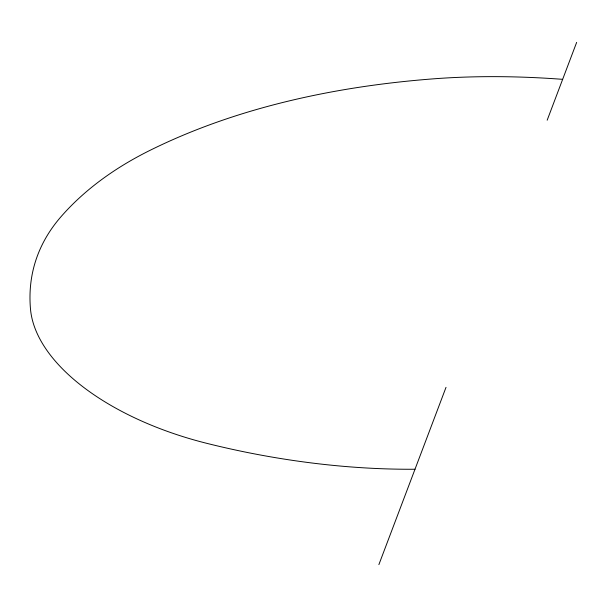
<?xml version="1.0" encoding="UTF-8"?>
<svg xmlns="http://www.w3.org/2000/svg" width="607" height="607" viewBox="0 0 607 607"><rect width="100%" height="100%" fill="white"/><g stroke="black" fill="none" stroke-linecap="round" stroke-linejoin="round"><path stroke-width="0.91" d="M378.882 564.616L446.016 387.342M547.173 120.216L576.65 42.384M562.659 79.335A710.509 336.05 21.3 0 0 433.019 78.872A1452.983 746.132 30.5 0 0 149.808 150.453A754.342 386.401 20.9 0 0 61.201 216.487A452.868 230 15.9 0 0 30.479 308.925A219.15 113.221 11.8 0 0 206.676 443.307A421.645 199.035 12.3 0 0 414.998 469.241"/></g></svg>
